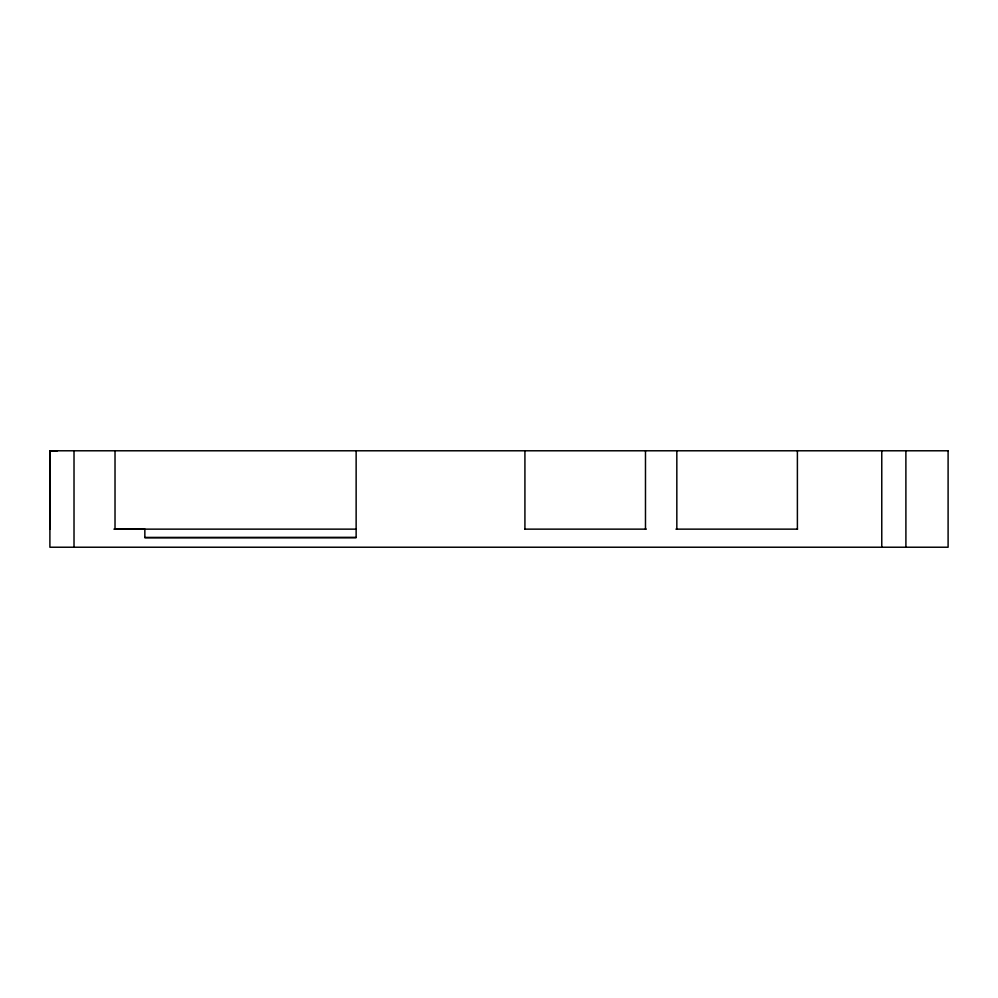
<?xml version="1.0" encoding="UTF-8"?>
<svg xmlns="http://www.w3.org/2000/svg" width="998" height="998" viewBox="0 0 998 998"><rect width="100%" height="100%" fill="white"/><g stroke="black" fill="none" stroke-linecap="round" stroke-linejoin="round"><path stroke-width="1.5" d="M49.95 529.14L49.937 450.784L57.422 450.772M113.909 529.14L356.261 529.14M524.674 529.14L646.305 529.14M675.933 529.14L797.564 529.14M115.02 450.784L115.02 529.077L144.847 529.127L144.847 537.585L356.136 537.51L356.136 450.784M144.847 537.585L356.136 537.585M905.885 450.784L905.91 547.228M881.77 450.784L881.77 547.228M797.39 450.784L797.39 529.14M676.831 450.784L676.831 529.14M645.481 450.784L645.481 529.027M524.923 450.784L524.923 529.027M74.014 450.784L74.014 547.228M948.1 450.784L49.9 450.784L49.9 547.228L948.1 547.228L948.1 450.784"/></g></svg>
